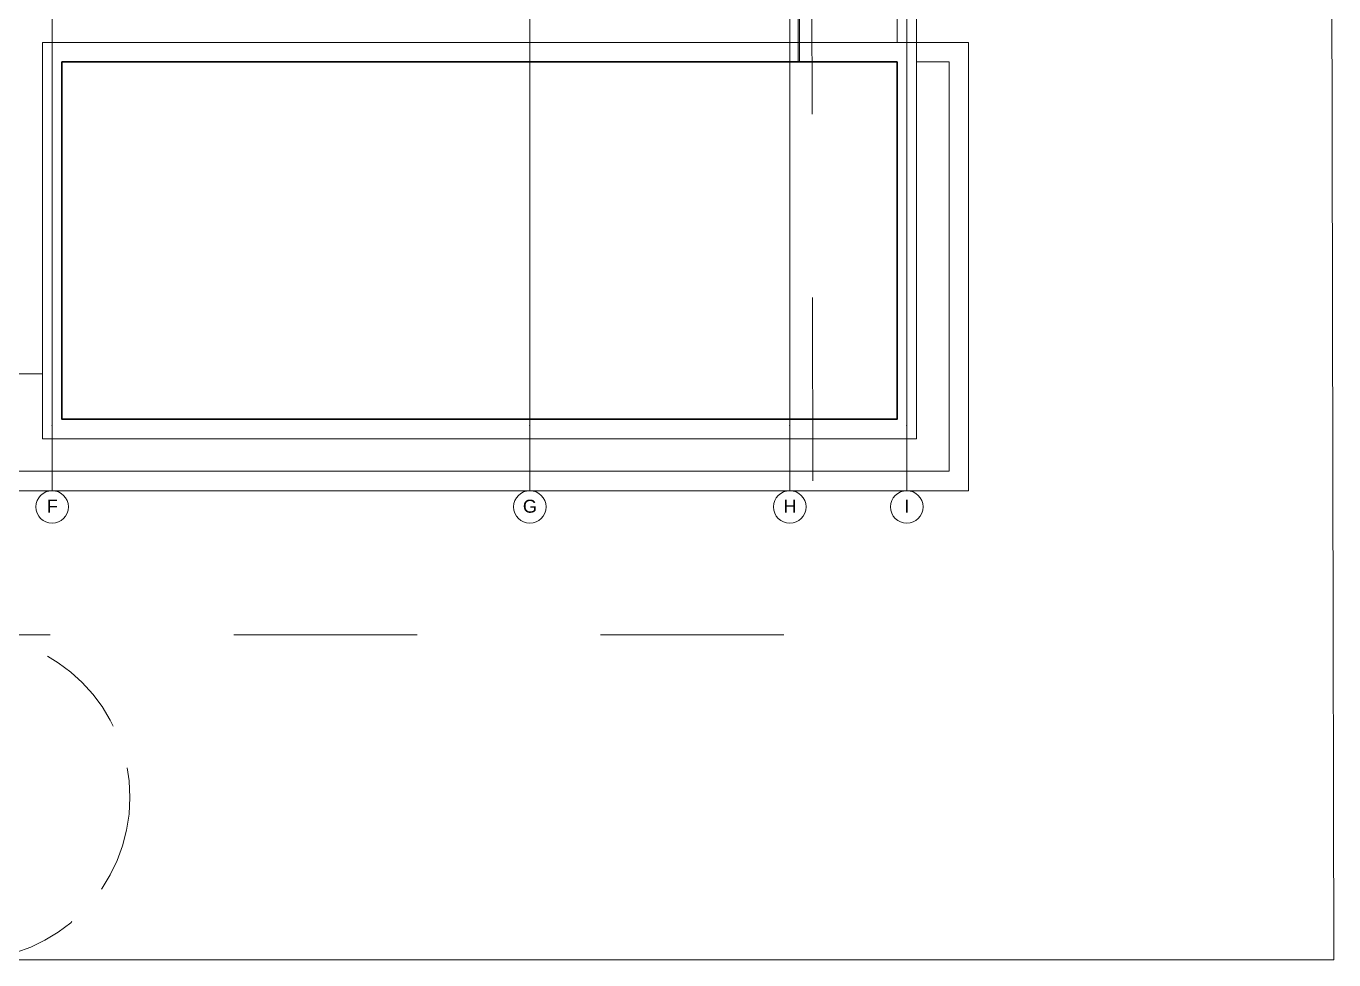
# Model space of a CAD drawing. Header units: centimetres. Extents: x -4381 to 5639, y -3920 to 4826.
# Drawn here: x 69.73 to 89.85, y 47.37 to 61.74 of the extents above; entities that cross this region are included whole.
import ezdxf

# ---------------------------------------------------------------- set-up
doc = ezdxf.new("R2010")
doc.units = ezdxf.units.CM
doc.header["$MEASUREMENT"] = 0
doc.linetypes.add('Dashed', pattern=[0.564444, 0.282222, -0.282222])
doc.linetypes.add('Traits', pattern=[0.217778, 0.15, -0.067778])
for name, color, linetype, lineweight in [('0_Pen_No__1', 7, 'Continuous', 5), ('FILES_Pen_No__2', 8, 'Continuous', 5), ('Voile ha', 200, 'Continuous', 30)]:
    doc.layers.add(name, color=color, linetype=linetype, lineweight=lineweight)
doc.layers.add('0_Pen_No__58', color=7, linetype='Continuous', lineweight=5, true_color=0xdf0000)
doc.layers.add('RECULS_Pen_No__58', color=7, linetype='Continuous', lineweight=5, true_color=0xdf0000)
doc.styles.add('GENERATED_STYLE_3', font='arial.ttf')

msp = doc.modelspace()

# ---------------------------------------------------------------- linework, layer by layer
at = {"layer": '0_Pen_No__1', "linetype": 'Continuous', "ltscale": 10}
for p, q in [((83.12844, 64.59063), (83.12844, 61.49063)), ((83.42844, 64.59063), (83.42844, 61.49063))]:
    msp.add_line(p, q, dxfattribs=at)
at = {"layer": '0_Pen_No__1', "linetype": 'Continuous', "ltscale": 10, "flags": 128}
for points in [[(81.60844, 61.19063), (81.60844, 64.59063)], [(81.62844, 61.19063), (81.62844, 64.59063)], [(83.42844, 61.49063), (84.22844, 61.49063), (84.22844, 54.59063), (69.17844, 54.59063), (69.17844, 56.39063)], [(83.42844, 61.19063), (83.92844, 61.19063), (83.92844, 54.89063), (69.47844, 54.89063), (69.47844, 56.39063)], [(69.97844, 56.39063), (57.02844, 56.39063), (57.02844, 59.09063)]]:
    msp.add_lwpolyline(points, dxfattribs=at)
for points in [[(69.97844, 61.49063), (83.42844, 61.49063), (83.42844, 55.39063), (69.97844, 55.39063)], [(70.27844, 61.19063), (83.12844, 61.19063), (83.12844, 55.69063), (70.27844, 55.69063)]]:
    msp.add_lwpolyline(points, close=True, dxfattribs=at)
at = {"layer": '0_Pen_No__58', "linetype": 'Continuous', "ltscale": 10, "flags": 128}
msp.add_lwpolyline([(89.78092, 80.14172), (89.84983, 47.36962), (48.89172, 47.36962), (48.89124, 80.14172)], dxfattribs=at)
at = {"layer": 'FILES_Pen_No__2', "linetype": 'Continuous', "ltscale": 10}
for p, q in [((70.12844, 77.09063), (70.12844, 55.59063)), ((77.47844, 77.09063), (77.47844, 55.59063)), ((81.47844, 77.09063), (81.47844, 55.59063)), ((83.27844, 77.09063), (83.27844, 55.59063)), ((70.12844, 55.59063), (70.12844, 54.59063)), ((77.47844, 55.59063), (77.47844, 54.59063)), ((81.47844, 55.59063), (81.47844, 54.59063)), ((83.27844, 55.59063), (83.27844, 54.59063))]:
    msp.add_line(p, q, dxfattribs=at)
for centre in [(70.12844, 54.34063), (77.47844, 54.34063), (81.47844, 54.34063), (83.27844, 54.34063)]:
    msp.add_circle(centre, 0.25, dxfattribs=at)
for p in [(70.12844, 55.59063), (70.12844, 55.59063), (77.47844, 55.59063), (77.47844, 55.59063), (81.47844, 55.59063), (81.47844, 55.59063), (83.27844, 55.59063), (83.27844, 55.59063)]:
    msp.add_point(p, dxfattribs=at)
at = {"layer": 'RECULS_Pen_No__58', "linetype": 'Dashed', "ltscale": 10, "flags": 128}
msp.add_lwpolyline([(81.7809, 80.14172), (81.8393, 52.36962), (56.89165, 52.36962), (56.89127, 78.29063), (66.40098, 80.14172)], dxfattribs=at)
at = {"layer": 'RECULS_Pen_No__58', "linetype": 'Traits', "ltscale": 10}
msp.add_circle((68.82492, 49.86962), 2.5, dxfattribs=at)
at = {"layer": 'Voile ha', "lineweight": 30}
msp.add_lwpolyline([(70.27844, 61.19063), (83.12844, 61.19063), (83.12844, 55.69063), (70.27844, 55.69063)], close=True, dxfattribs=at)

# ---------------------------------------------------------------- texts
at = {"layer": 'FILES_Pen_No__2', "linetype": 'Continuous', "char_height": 0.2, "attachment_point": 4, "style": 'GENERATED_STYLE_3'}
for s, insert in [('\\A1;{\\fArial|b0|i0|c0|p34;F}', (70.04433, 54.35205)), ('\\A1;{\\fArial|b0|i0|c0|p34;G}', (77.37147, 54.35041)), ('\\A1;{\\fArial|b0|i0|c0|p34;H}', (81.3797, 54.35205)), ('\\A1;{\\fArial|b0|i0|c0|p34;I}', (83.24004, 54.35205))]:
    msp.add_mtext(s, dxfattribs=dict(at, insert=insert))

doc.saveas('drawing.dxf')
